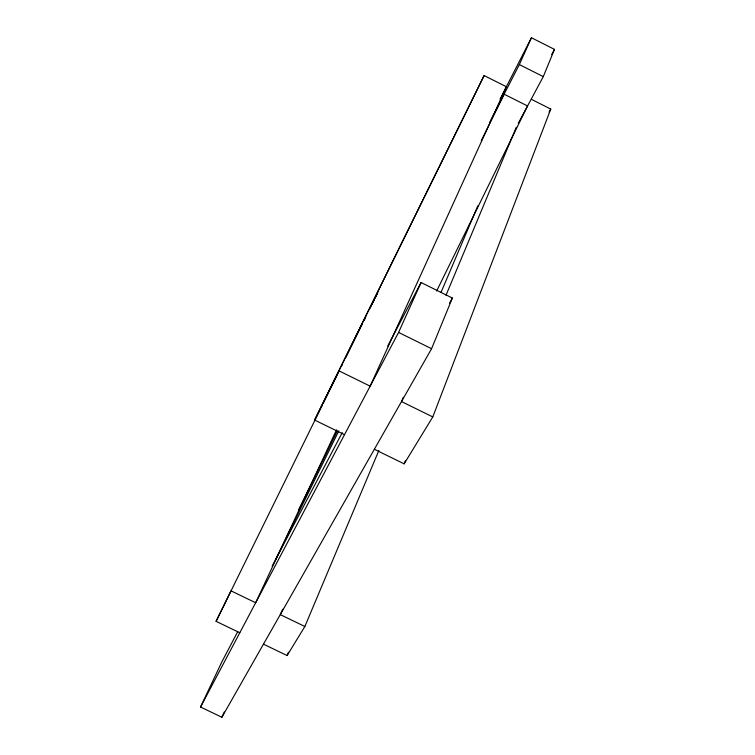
<?xml version="1.0" encoding="UTF-8"?>
<svg xmlns="http://www.w3.org/2000/svg" width="755" height="755" viewBox="0 0 755 755"><rect width="100%" height="100%" fill="white"/><g stroke="black" fill="none" stroke-linecap="round" stroke-linejoin="round"><path stroke-width="1.13" d="M374.357 449.272L404.142 463.844L432.785 416.93L550.773 109.069L531.614 99.433M404.142 463.844L405.435 460.559M237.702 631.699L221.828 661.927L200.528 707.029L221.885 717.25L431.577 348.706L452.377 298.036L421.073 282.53L387.683 346.111M518.27 123.301L543.289 76.623L554.472 49.377L531.435 37.75L500.018 99.16M403.321 397.224L401.509 401.556L432.785 416.93M445.988 295.28L516.335 127.189M263.476 644.157L287.127 655.538L304.86 626.49L378.859 450.499M441.052 292.364L477.849 205.794M287.127 655.538L288.504 652.292M282.672 609.238L280.284 614.627L304.86 626.49M200.528 707.029L398.574 332.426L421.073 282.53M489.787 122.197L519.346 64.571L531.435 37.75M221.885 717.25L224.282 711.965M336.522 429.812L255.662 602.745L231.002 590.844L216.081 621.337L239.797 632.756M344.516 434.672L314.618 420.044L484.115 75.557L506.369 86.74L370.158 386.164L338.759 370.743M364.023 320.545L365.043 318.468M372.177 303.916L377.774 292.487L375.169 297.791M484.115 75.557L314.618 420.044M216.081 621.337L320.516 408.88M320.96 408.106L321.998 405.992M323.121 403.585L338.731 371.847M341.336 366.562L342.374 364.439M345.884 357.436L350.707 347.517M351.075 346.885L362.155 324.244M364.759 318.95L365.798 316.836M369.959 308.37L374.121 299.905M298.376 510.22L337.287 430.992M275.415 559.889L338.835 430.765M481.265 140.779L504.142 94.205L527.556 105.974L436.626 291.043M272.168 566.071L342.251 432.624M551.697 54.577L554.472 49.377M549.083 112.108L550.773 109.069M449.499 303.17L452.377 298.036M398.574 332.426L431.577 348.706M519.346 64.571L543.289 76.623"/></g></svg>
